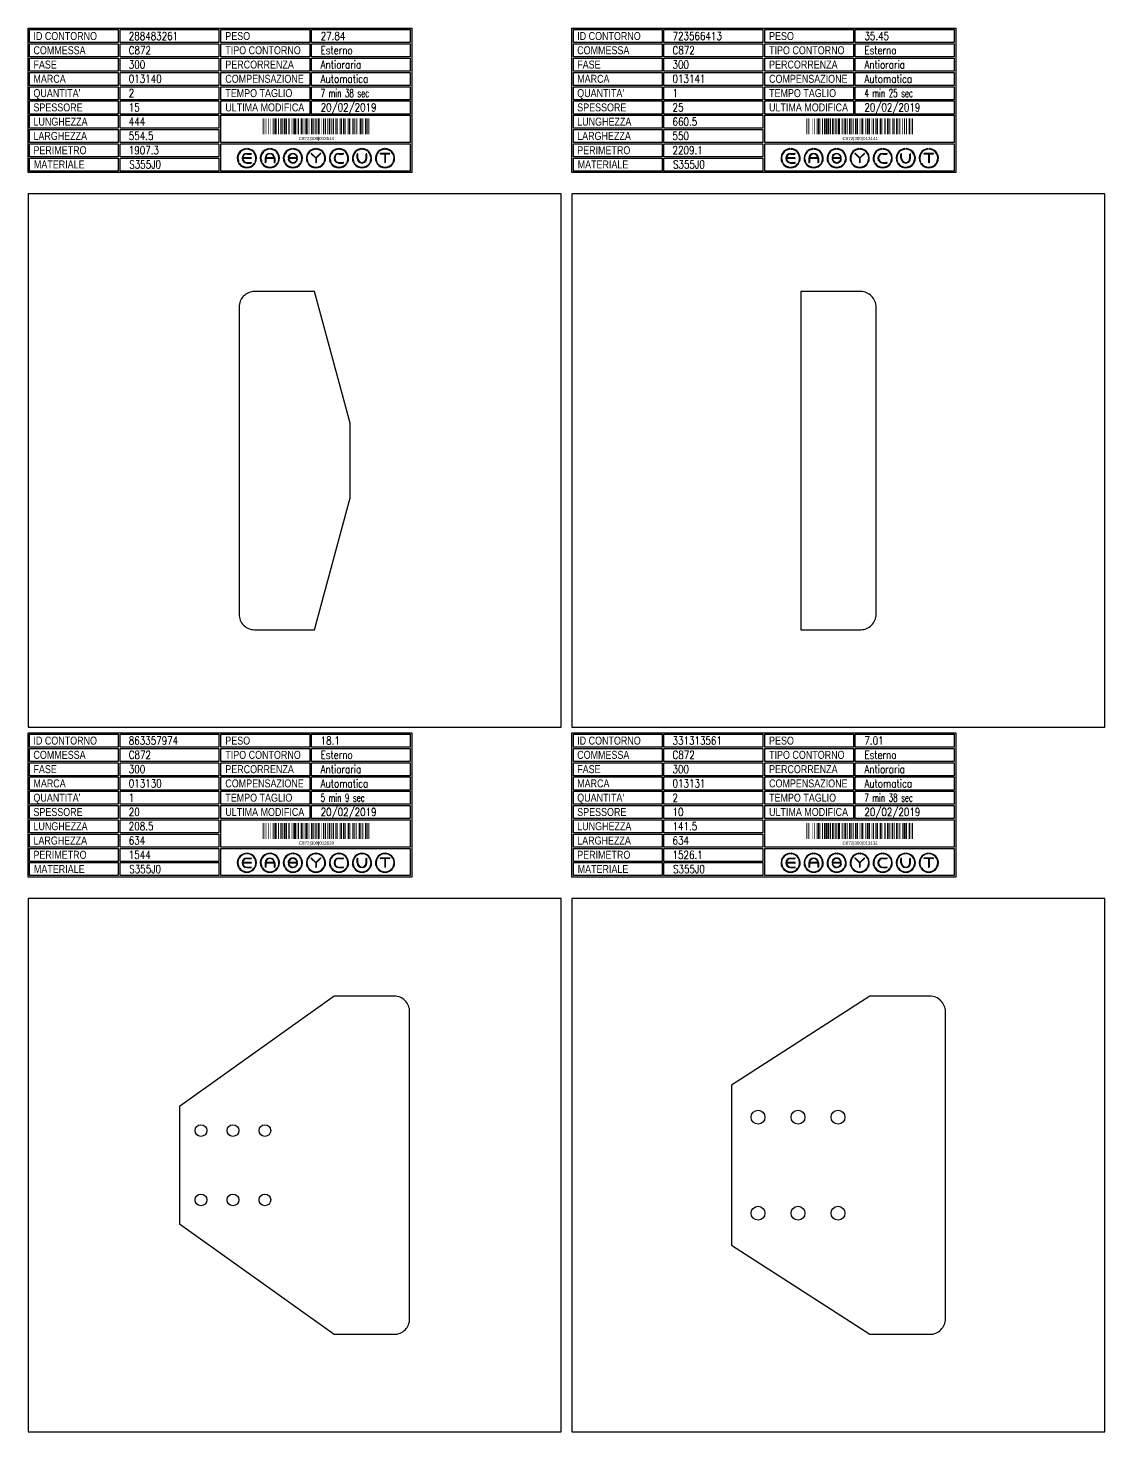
# Model space of a CAD drawing. Header units: millimetres. Extents: x 10000 to 55964, y 10000 to 31380.
# Drawn here: x 13060 to 15080, y 18007 to 20639 of the extents above; entities that cross this region are included whole.
import ezdxf
from ezdxf.enums import TextEntityAlignment as Align

# ---------------------------------------------------------------- set-up
doc = ezdxf.new("R2010")
doc.units = ezdxf.units.MM
doc.styles.add('EasyCutStyle', font='romans.shx', dxfattribs={"width": 0.8})
doc.styles.add('EasyCutStyle1', font='arial.ttf', dxfattribs={"width": 0.8})
doc.styles.get("Standard").update_dxf_attribs({"font": 'arial.ttf'})

# ---------------------------------------------------------------- blocks, each defined once
blk = doc.blocks.new('BlockShape01')
at = {"color": 253}
blk.add_lwpolyline([(0, 0), (720, 0), (720, -271), (0, -271)], close=True, dxfattribs=at)
at = {"color": 2}
for points in [[(3, -2.9), (169.3, -2.9), (169.3, -27.3), (3, -27.3)], [(3, -2.9), (169.3, -2.9), (169.3, -27.3), (3, -27.3)], [(361.9, -2.9), (528.3, -2.9), (528.3, -27.3), (361.9, -27.3)], [(3, -29.6), (169.3, -29.6), (169.3, -54), (3, -54)], [(361.9, -29.6), (528.3, -29.6), (528.3, -54), (361.9, -54)], [(3, -56.4), (169.3, -56.4), (169.3, -80.8), (3, -80.8)], [(361.9, -56.4), (528.3, -56.4), (528.3, -80.8), (361.9, -80.8)], [(3, -83.1), (169.3, -83.1), (169.3, -107.6), (3, -107.6)], [(361.9, -83.1), (528.3, -83.1), (528.3, -107.6), (361.9, -107.6)], [(3, -109.9), (169.3, -109.9), (169.3, -134.3), (3, -134.3)], [(361.9, -109.9), (528.3, -109.9), (528.3, -134.3), (361.9, -134.3)], [(3, -136.7), (169.3, -136.7), (169.3, -161.1), (3, -161.1)], [(361.9, -136.7), (528.3, -136.7), (528.3, -161.1), (361.9, -161.1)], [(3, -163.4), (169.3, -163.4), (169.3, -187.9), (3, -187.9)], [(3, -190.2), (169.3, -190.2), (169.3, -214.6), (3, -214.6)], [(3, -217), (169.3, -217), (169.3, -241.4), (3, -241.4)], [(3, -243.7), (169.3, -243.7), (169.3, -268.1), (3, -268.1)]]:
    blk.add_lwpolyline(points, close=True, dxfattribs=at)
at = {"color": 1}
for points in [[(172.7, -2.9), (358.1, -2.9), (358.1, -27.3), (172.7, -27.3)], [(531.6, -2.9), (717, -2.9), (717, -27.3), (531.6, -27.3)], [(172.7, -29.6), (358.1, -29.6), (358.1, -54), (172.7, -54)], [(531.6, -29.6), (717, -29.6), (717, -54), (531.6, -54)], [(172.7, -56.4), (358.1, -56.4), (358.1, -80.8), (172.7, -80.8)], [(531.6, -56.4), (717, -56.4), (717, -80.8), (531.6, -80.8)], [(172.7, -83.1), (358.1, -83.1), (358.1, -107.6), (172.7, -107.6)], [(531.6, -83.1), (717, -83.1), (717, -107.6), (531.6, -107.6)], [(172.7, -109.9), (358.1, -109.9), (358.1, -134.3), (172.7, -134.3)], [(531.6, -109.9), (717, -109.9), (717, -134.3), (531.6, -134.3)], [(172.7, -136.7), (358.1, -136.7), (358.1, -161.1), (172.7, -161.1)], [(531.6, -136.7), (717, -136.7), (717, -161.1), (531.6, -161.1)], [(172.7, -163.4), (358.1, -163.4), (358.1, -187.9), (172.7, -187.9)], [(361.9, -163.4), (717, -163.4), (717, -214.6), (361.9, -214.6)], [(172.7, -190.2), (358.1, -190.2), (358.1, -214.6), (172.7, -214.6)], [(172.7, -217), (358.1, -217), (358.1, -241.4), (172.7, -241.4)], [(361.9, -217), (717, -217), (717, -268.1), (361.9, -268.1)], [(172.7, -243.7), (358.1, -243.7), (358.1, -268.1), (172.7, -268.1)]]:
    blk.add_lwpolyline(points, close=True, dxfattribs=at)
at = {"color": 161, "style": 'EasyCutStyle1', "width": 0.8}
for s, p in [('ID CONTORNO', (10.1, -22.4)), ('PESO', (370, -22.4)), ('COMMESSA', (10.1, -49.1)), ('TIPO CONTORNO', (370, -49.1)), ('FASE', (10.1, -75.9)), ('PERCORRENZA', (370, -75.9)), ('MARCA', (10.1, -102.6)), ('COMPENSAZIONE', (370, -102.6)), ("QUANTITA'", (10.1, -129.4)), ('TEMPO TAGLIO', (370, -129.4)), ('SPESSORE', (10.1, -156.2)), ('ULTIMA MODIFICA', (370, -156.2)), ('LUNGHEZZA', (10.1, -182.9)), ('LARGHEZZA', (10.1, -209.7)), ('PERIMETRO', (10.1, -236.5)), ('MATERIALE', (11, -263.2))]:
    blk.add_text(s, height=15, dxfattribs=at).set_placement(p)
at = {"style": 'EasyCutStyle'}
for tag, p, width in [('IDSHAPE', (188.9, -22.4), 0.8), ('WEIGTHSHAPE', (548.8, -22.4), 0.8), ('ORDERSHAPE', (188.9, -49.1), 0.8), ('TYPESHAPE', (548.8, -49.1), 0.8), ('PHASESHAPE', (188.9, -75.9), 0.8), ('JOUSHAPE', (548.8, -75.9), 0.8), ('MKSHAPE', (188.9, -102.6), 0.8), ('COMPSHAPE', (548.8, -102.6), 0.8), ('QTASHAPE', (188.9, -129.4), 0.8), ('TIMECUTSHAPE', (548.8, -129.4), 0.65), ('TKSHAPE', (188.9, -156.2), 0.8), ('LASTMODIFYSHAPE', (548.8, -156.2), 0.8), ('LENGTHSHAPE', (188.9, -182.9), 0.8), ('HEIGHTSHAPE', (188.9, -209.7), 0.8), ('PERIMETERSHAPE', (188.9, -236.5), 0.8), ('MATSHAPE', (189.8, -263.2), 0.8)]:
    blk.add_attdef(tag, p, '', height=15, dxfattribs=dict(at, width=width))
blk = doc.blocks.new('Logo')
for color, points in [(140, [(-144.9, -7.2, -1), (-145.9, -7.6, -0.520567), (-131.2, 17.9, -1), (-131.1, 16.9, 0.520567)]), (256, [(-121.7, 0.5), (-137.5, 0.5, -0.394366), (-129.6, 7.9), (-121.7, 7.9, 1), (-121.7, 9), (-129.6, 9, 1), (-129.6, -9), (-121.7, -9, 1), (-121.7, -7.9), (-129.6, -7.9, -0.394366), (-137.5, -0.5), (-121.7, -0.5, 1)]), (140, [(-114.3, -7.2, 1), (-113.3, -7.6, 0.520567), (-128, 17.9, 0.916853), (-128.2, 16.9, 0.043377), (-128.1, 16.9, -0.520567)]), (140, [(-101.7, -7.2, -1), (-102.7, -7.6, -0.520567), (-88, 17.9, -1), (-87.9, 16.9, 0.520567)]), (140, [(-71.1, -7.2, 1), (-70.1, -7.6, 0.520567), (-84.8, 17.9, 1), (-84.9, 16.9, -0.520567)]), (140, [(-58.5, -7.2, -1), (-59.5, -7.6, -0.520567), (-44.8, 17.9, -1), (-44.7, 16.9, 0.520567)]), (256, [(-36.6, -0.5, -0.486114), (-35.5, -1.9, -0.776377), (-50.9, -2, 1), (-51.9, -2.3, 0.776377), (-34.5, -2.1, 0.486114), (-36.6, 0.5), (-49.8, 0.5, -0.486114), (-50.9, 1.9, -0.776377), (-35.5, 2, 1), (-34.5, 2.3, 0.776377), (-51.9, 2.1, 0.486114), (-49.8, -0.5)]), (140, [(-27.9, -7.2, 1), (-26.9, -7.6, 0.520567), (-41.6, 17.9, 1), (-41.7, 16.9, -0.520567)]), (140, [(-15.3, -7.2, -1), (-16.3, -7.6, -0.520567), (-1.6, 17.9, -1), (-1.5, 16.9, 0.520567)]), (256, [(0, 0.8), (-8.1, 8.8, 1), (-8.8, 8.1), (-0.5, -0.2), (-0.5, -7.9, 1), (0.5, -7.9), (0.5, -0.2), (8.8, 8.1, 1), (8.1, 8.8)]), (140, [(15.3, -7.2, 1), (16.3, -7.6, 0.520567), (1.6, 17.9, 1), (1.5, 16.9, -0.520567)]), (140, [(27.9, -7.2, -1), (26.9, -7.6, -0.520567), (41.6, 17.9, -1), (41.7, 16.9, 0.520567)]), (256, [(43.2, -9), (51.1, -9, 1), (51.1, -7.9), (43.2, -7.9, -1), (43.2, 7.9), (51.1, 7.9, 1), (51.1, 9), (43.2, 9, 1)]), (140, [(58.5, -7.2, 1), (59.5, -7.6, 0.520567), (44.8, 17.9, 1), (44.7, 16.9, -0.520567)]), (140, [(71.1, -7.2, -1), (70.1, -7.6, -0.520567), (84.8, 17.9, -1), (84.9, 16.9, 0.520567)]), (256, [(78.5, 0), (78.5, 7.9, 1), (77.4, 7.9), (77.4, 0, 1), (95.4, 0), (95.4, 7.9, 1), (94.3, 7.9), (94.3, 0, -1)]), (140, [(101.7, -7.2, 1), (102.7, -7.6, 0.520567), (88, 17.9, 1), (87.9, 16.9, -0.520567)]), (140, [(114.3, -7.2, -1), (113.3, -7.6, -0.520567), (128, 17.9, -1), (128.1, 16.9, 0.520567)]), (256, [(121.1, 9, 1), (121.1, 7.9), (129.1, 7.9), (129.1, -7.9, 1), (130.1, -7.9), (130.1, 7.9), (138.1, 7.9, 1), (138.1, 9)]), (140, [(144.9, -7.2, 1), (145.9, -7.6, 0.520567), (131.2, 17.9, 1), (131.1, 16.9, -0.520567)]), (140, [(-114.9, -10.3, 1), (-115.7, -9.7, -0.520567), (-143.5, -9.7, 1), (-144.3, -10.3, 0.520567)]), (140, [(-71.7, -10.3, 1), (-72.5, -9.7, -0.520567), (-100.3, -9.7, 1), (-101.1, -10.3, 0.520567)]), (140, [(-28.5, -10.3, 1), (-29.3, -9.7, -0.520567), (-57.1, -9.7, 1), (-57.9, -10.3, 0.520567)]), (140, [(14.7, -10.3, 1), (13.9, -9.7, -0.520567), (-13.9, -9.7, 1), (-14.7, -10.3, 0.520567)]), (140, [(57.9, -10.3, 1), (57.1, -9.7, -0.520567), (29.3, -9.7, 1), (28.5, -10.3, 0.520567)]), (140, [(101.1, -10.3, 1), (100.3, -9.7, -0.520567), (72.5, -9.7, 1), (71.7, -10.3, 0.520567)]), (140, [(144.3, -10.3, 1), (143.5, -9.7, -0.520567), (115.7, -9.7, 1), (114.9, -10.3, 0.520567)])]:
    blk.add_hatch(color=color).paths.add_polyline_path(points)
h = blk.add_hatch(color=256)
h.paths.add_polyline_path([(-78.5, -0.5), (-78.5, -7.9, 1), (-77.4, -7.9), (-77.4, 0, 1), (-95.4, 0), (-95.4, -7.9, 1), (-94.3, -7.9), (-94.3, -0.5)])
h.paths.add_polyline_path([(-94.3, 0.5, -0.933992), (-78.5, 0.5)], flags=16)
for p, q in [((-121.7, 0.5), (-137.5, 0.5)), ((-129.6, 9), (-121.7, 9)), ((-129.6, 7.9), (-121.7, 7.9)), ((-95.4, 0), (-95.4, -7.9)), ((-78.5, 0.5), (-94.3, 0.5)), ((-77.4, 0), (-77.4, -7.9)), ((-36.6, 0.5), (-49.8, 0.5)), ((-0.5, -0.2), (-8.8, 8.1)), ((0, 0.8), (-8.1, 8.8)), ((0, 0.8), (8.1, 8.8)), ((0.5, -0.2), (8.8, 8.1)), ((43.2, 9), (51.1, 9)), ((43.2, 7.9), (51.1, 7.9)), ((77.4, 0), (77.4, 7.9)), ((78.5, 0), (78.5, 7.9)), ((94.3, 0), (94.3, 7.9)), ((95.4, 0), (95.4, 7.9)), ((138.1, 9), (121.1, 9)), ((129.1, 7.9), (121.1, 7.9)), ((129.1, 7.9), (129.1, -7.9)), ((130.1, 7.9), (130.1, -7.9)), ((138.1, 7.9), (130.1, 7.9)), ((-121.7, -0.5), (-137.5, -0.5)), ((-129.6, -7.9), (-121.7, -7.9)), ((-129.6, -9), (-121.7, -9)), ((-94.3, -0.5), (-94.3, -7.9)), ((-78.5, -0.5), (-94.3, -0.5)), ((-78.5, -0.5), (-78.5, -7.9)), ((-36.6, -0.5), (-49.8, -0.5)), ((-0.5, -0.2), (-0.5, -7.9)), ((0.5, -0.2), (0.5, -7.9)), ((43.2, -7.9), (51.1, -7.9)), ((43.2, -9), (51.1, -9))]:
    blk.add_line(p, q)
at = {"color": 140}
for centre, radius, start, end in [((-129.6, 0), 18, 95, 205), ((-129.6, 0), 16.9, 95, 205), ((-131.1, 17.4), 0.54, 275, 95), ((-128.1, 17.4), 0.54, 85, 265), ((-129.6, 0), 16.9, 335, 85), ((-129.6, 0), 18, 335, 85), ((-86.4, 0), 18, 95, 205), ((-86.4, 0), 16.9, 95, 205), ((-87.9, 17.4), 0.54, 275, 95), ((-84.9, 17.4), 0.54, 85, 265), ((-86.4, 0), 16.9, 335, 85), ((-86.4, 0), 18, 335, 85), ((-43.2, 0), 18, 95, 205), ((-43.2, 0), 16.9, 95, 205), ((-44.7, 17.4), 0.54, 275, 95), ((-41.7, 17.4), 0.54, 85, 265), ((-43.2, 0), 16.9, 335, 85), ((-43.2, 0), 18, 335, 85), ((0, 0), 18, 95, 205), ((0, 0), 16.9, 95, 205), ((-1.5, 17.4), 0.54, 275, 95), ((1.5, 17.4), 0.54, 85, 265), ((0, 0), 16.9, 335, 85), ((0, 0), 18, 335, 85), ((43.2, 0), 18, 95, 205), ((43.2, 0), 16.9, 95, 205), ((41.7, 17.4), 0.54, 275, 95), ((44.7, 17.4), 0.54, 85, 265), ((43.2, 0), 16.9, 335, 85), ((43.2, 0), 18, 335, 85), ((86.4, 0), 18, 95, 205), ((86.4, 0), 16.9, 95, 205), ((84.9, 17.4), 0.54, 275, 95), ((87.9, 17.4), 0.54, 85, 265), ((86.4, 0), 16.9, 335, 85), ((86.4, 0), 18, 335, 85), ((129.6, 0), 18, 95, 205), ((129.6, 0), 16.9, 95, 205), ((128.1, 17.4), 0.54, 275, 95), ((131.1, 17.4), 0.54, 85, 265), ((129.6, 0), 16.9, 335, 85), ((129.6, 0), 18, 335, 85), ((-145.4, -7.4), 0.54, 205, 25), ((-143.9, -10), 0.54, 35, 215), ((-129.6, 0), 18, 215, 325), ((-129.6, 0), 16.9, 215, 325), ((-115.3, -10), 0.54, 325, 145), ((-113.8, -7.4), 0.54, 155, 335), ((-102.2, -7.4), 0.54, 205, 25), ((-100.7, -10), 0.54, 35, 215), ((-86.4, 0), 18, 215, 325), ((-86.4, 0), 16.9, 215, 325), ((-72.1, -10), 0.54, 325, 145), ((-70.6, -7.4), 0.54, 155, 335), ((-59, -7.4), 0.54, 205, 25), ((-57.5, -10), 0.54, 35, 215), ((-43.2, 0), 18, 215, 325), ((-43.2, 0), 16.9, 215, 325), ((-28.9, -10), 0.54, 325, 145), ((-27.4, -7.4), 0.54, 155, 335), ((-15.8, -7.4), 0.54, 205, 25), ((-14.3, -10), 0.54, 35, 215), ((0, 0), 18, 215, 325), ((0, 0), 16.9, 215, 325), ((14.3, -10), 0.54, 325, 145), ((15.8, -7.4), 0.54, 155, 335), ((27.4, -7.4), 0.54, 205, 25), ((28.9, -10), 0.54, 35, 215), ((43.2, 0), 18, 215, 325), ((43.2, 0), 16.9, 215, 325), ((57.5, -10), 0.54, 325, 145), ((59, -7.4), 0.54, 155, 335), ((70.6, -7.4), 0.54, 205, 25), ((72.1, -10), 0.54, 35, 215), ((86.4, 0), 18, 215, 325), ((86.4, 0), 16.9, 215, 325), ((100.7, -10), 0.54, 325, 145), ((102.2, -7.4), 0.54, 155, 335), ((113.8, -7.4), 0.54, 205, 25), ((115.3, -10), 0.54, 35, 215), ((129.6, 0), 18, 215, 325), ((129.6, 0), 16.9, 215, 325), ((143.9, -10), 0.54, 325, 145), ((145.4, -7.4), 0.54, 155, 335)]:
    blk.add_arc(centre, radius, start, end, dxfattribs=at)
for centre, radius, start, end in [((-129.6, 0), 9, 90, 270), ((-129.6, 0), 7.92, 90, 176.0904), ((-121.7, 8.5), 0.54, 270, 90), ((-121.7, 0), 0.54, 270, 90), ((-86.4, 0), 9, 0, 180), ((-86.4, 0), 7.92, 3.9096, 176.0904), ((-49.8, 1.6), 2.16, 166.2998, 270), ((-43.2, 0), 9, 15, 166.2998), ((-43.2, 0), 7.92, 15, 166.2998), ((-49.8, 1.6), 1.08, 166.2998, 270), ((-36.6, -1.6), 2.16, 346.2998, 90), ((-35, 2.2), 0.54, 195, 15), ((-8.5, 8.5), 0.54, 45, 225), ((8.5, 8.5), 0.54, 315, 135), ((43.2, 0), 9, 90, 270), ((43.2, 0), 7.92, 90, 270), ((51.1, 8.5), 0.54, 270, 90), ((77.9, 7.9), 0.54, 0, 180), ((86.4, 0), 9, 180, 0), ((86.4, 0), 7.92, 180, 0), ((94.9, 7.9), 0.54, 0, 180), ((121.1, 8.5), 0.54, 90, 270), ((138.1, 8.5), 0.54, 270, 90), ((-129.6, 0), 7.92, 183.9096, 270), ((-121.7, -8.5), 0.54, 270, 90), ((-94.9, -7.9), 0.54, 180, 0), ((-77.9, -7.9), 0.54, 180, 0), ((-51.4, -2.2), 0.54, 15, 195), ((-43.2, 0), 9, 195, 346.2998), ((-43.2, 0), 7.92, 195, 346.2998), ((-36.6, -1.6), 1.08, 346.2998, 90), ((0, -7.9), 0.54, 180, 0), ((51.1, -8.5), 0.54, 270, 90), ((129.6, -7.9), 0.54, 180, 0)]:
    blk.add_arc(centre, radius, start, end)
blk = doc.blocks.new('863357974_128', base_point=(144.25, -403))
at = {"linetype": 'Continuous'}
for points, const_width in [([(145.25, -403), (145.25, -373)], 2), ([(147.75, -403), (147.75, -373)], 1), ([(150.75, -403), (150.75, -373)], 1), ([(155.75, -403), (155.75, -373)], 1), ([(159.75, -403), (159.75, -373)], 1), ([(164.25, -403), (164.25, -373)], 2), ([(167.75, -403), (167.75, -373)], 3), ([(170.75, -403), (170.75, -373)], 1), ([(174.25, -403), (174.25, -373)], 2), ([(178.75, -403), (178.75, -373)], 3), ([(182.25, -403), (182.25, -373)], 2), ([(185.75, -403), (185.75, -373)], 3), ([(189.25, -403), (189.25, -373)], 2), ([(193.75, -403), (193.75, -373)], 3), ([(197.75, -403), (197.75, -373)], 1), ([(199.75, -403), (199.75, -373)], 1), ([(201.75, -403), (201.75, -373)], 1), ([(205.25, -403), (205.25, -373)], 4), ([(211.25, -403), (211.25, -373)], 2), ([(214.75, -403), (214.75, -373)], 1), ([(217.75, -403), (217.75, -373)], 3), ([(221.75, -403), (221.75, -373)], 1), ([(225.75, -403), (225.75, -373)], 3), ([(229.25, -403), (229.25, -373)], 2), ([(232.75, -403), (232.75, -373)], 1), ([(236.75, -403), (236.75, -373)], 3), ([(240.25, -403), (240.25, -373)], 2), ([(243.75, -403), (243.75, -373)], 1), ([(245.75, -403), (245.75, -373)], 1), ([(249.25, -403), (249.25, -373)], 4), ([(254.75, -403), (254.75, -373)], 1), ([(258.75, -403), (258.75, -373)], 3), ([(262.25, -403), (262.25, -373)], 2), ([(265.75, -403), (265.75, -373)], 1), ([(269.75, -403), (269.75, -373)], 3), ([(274.25, -403), (274.25, -373)], 2), ([(277.25, -403), (277.25, -373)], 2), ([(280.75, -403), (280.75, -373)], 1), ([(283.75, -403), (283.75, -373)], 3), ([(287.75, -403), (287.75, -373)], 1), ([(291.75, -403), (291.75, -373)], 3), ([(296.25, -403), (296.25, -373)], 2), ([(299.25, -403), (299.25, -373)], 2), ([(302.75, -403), (302.75, -373)], 1), ([(305.75, -403), (305.75, -373)], 3), ([(309.75, -403), (309.75, -373)], 1), ([(313.75, -403), (313.75, -373)], 3), ([(317.25, -403), (317.25, -373)], 2), ([(320.75, -403), (320.75, -373)], 1), ([(326.25, -403), (326.25, -373)], 4), ([(329.75, -403), (329.75, -373)], 1), ([(332.25, -403), (332.25, -373)], 2), ([(337.75, -403), (337.75, -373)], 3), ([(340.75, -403), (340.75, -373)], 1), ([(343.25, -403), (343.25, -373)], 2)]:
    blk.add_lwpolyline(points, dxfattribs=dict(at, const_width=const_width))
blk.add_text('C872|300|013130', height=6).set_placement((245.25, -413.5), align=Align.CENTER)
blk = doc.blocks.new('331313561_128', base_point=(110.75, -403))
at = {"linetype": 'Continuous'}
for points, const_width in [([(111.75, -403), (111.75, -373)], 2), ([(114.25, -403), (114.25, -373)], 1), ([(117.25, -403), (117.25, -373)], 1), ([(122.25, -403), (122.25, -373)], 1), ([(126.25, -403), (126.25, -373)], 1), ([(130.75, -403), (130.75, -373)], 2), ([(134.25, -403), (134.25, -373)], 3), ([(137.25, -403), (137.25, -373)], 1), ([(140.75, -403), (140.75, -373)], 2), ([(145.25, -403), (145.25, -373)], 3), ([(148.75, -403), (148.75, -373)], 2), ([(152.25, -403), (152.25, -373)], 3), ([(155.75, -403), (155.75, -373)], 2), ([(160.25, -403), (160.25, -373)], 3), ([(164.25, -403), (164.25, -373)], 1), ([(166.25, -403), (166.25, -373)], 1), ([(168.25, -403), (168.25, -373)], 1), ([(171.75, -403), (171.75, -373)], 4), ([(177.75, -403), (177.75, -373)], 2), ([(181.25, -403), (181.25, -373)], 1), ([(184.25, -403), (184.25, -373)], 3), ([(188.25, -403), (188.25, -373)], 1), ([(192.25, -403), (192.25, -373)], 3), ([(195.75, -403), (195.75, -373)], 2), ([(199.25, -403), (199.25, -373)], 1), ([(203.25, -403), (203.25, -373)], 3), ([(206.75, -403), (206.75, -373)], 2), ([(210.25, -403), (210.25, -373)], 1), ([(212.25, -403), (212.25, -373)], 1), ([(215.75, -403), (215.75, -373)], 4), ([(221.25, -403), (221.25, -373)], 1), ([(225.25, -403), (225.25, -373)], 3), ([(228.75, -403), (228.75, -373)], 2), ([(232.25, -403), (232.25, -373)], 1), ([(236.25, -403), (236.25, -373)], 3), ([(240.75, -403), (240.75, -373)], 2), ([(243.75, -403), (243.75, -373)], 2), ([(247.25, -403), (247.25, -373)], 1), ([(250.25, -403), (250.25, -373)], 3), ([(254.25, -403), (254.25, -373)], 1), ([(258.25, -403), (258.25, -373)], 3), ([(262.75, -403), (262.75, -373)], 2), ([(265.75, -403), (265.75, -373)], 2), ([(269.25, -403), (269.25, -373)], 1), ([(272.25, -403), (272.25, -373)], 3), ([(276.25, -403), (276.25, -373)], 1), ([(280.25, -403), (280.25, -373)], 3), ([(284.75, -403), (284.75, -373)], 2), ([(287.25, -403), (287.25, -373)], 1), ([(291.25, -403), (291.25, -373)], 1), ([(294.75, -403), (294.75, -373)], 4), ([(298.75, -403), (298.75, -373)], 2), ([(304.25, -403), (304.25, -373)], 3), ([(307.25, -403), (307.25, -373)], 1), ([(309.75, -403), (309.75, -373)], 2)]:
    blk.add_lwpolyline(points, dxfattribs=dict(at, const_width=const_width))
blk.add_text('C872|300|013131', height=6).set_placement((211.75, -413.5), align=Align.CENTER)
blk = doc.blocks.new('288483261_128', base_point=(262, -242.75))
at = {"linetype": 'Continuous'}
for points, const_width in [([(263, -242.75), (263, -212.75)], 2), ([(265.5, -242.75), (265.5, -212.75)], 1), ([(268.5, -242.75), (268.5, -212.75)], 1), ([(273.5, -242.75), (273.5, -212.75)], 1), ([(277.5, -242.75), (277.5, -212.75)], 1), ([(282, -242.75), (282, -212.75)], 2), ([(285.5, -242.75), (285.5, -212.75)], 3), ([(288.5, -242.75), (288.5, -212.75)], 1), ([(292, -242.75), (292, -212.75)], 2), ([(296.5, -242.75), (296.5, -212.75)], 3), ([(300, -242.75), (300, -212.75)], 2), ([(303.5, -242.75), (303.5, -212.75)], 3), ([(307, -242.75), (307, -212.75)], 2), ([(311.5, -242.75), (311.5, -212.75)], 3), ([(315.5, -242.75), (315.5, -212.75)], 1), ([(317.5, -242.75), (317.5, -212.75)], 1), ([(319.5, -242.75), (319.5, -212.75)], 1), ([(323, -242.75), (323, -212.75)], 4), ([(329, -242.75), (329, -212.75)], 2), ([(332.5, -242.75), (332.5, -212.75)], 1), ([(335.5, -242.75), (335.5, -212.75)], 3), ([(339.5, -242.75), (339.5, -212.75)], 1), ([(343.5, -242.75), (343.5, -212.75)], 3), ([(347, -242.75), (347, -212.75)], 2), ([(350.5, -242.75), (350.5, -212.75)], 1), ([(354.5, -242.75), (354.5, -212.75)], 3), ([(358, -242.75), (358, -212.75)], 2), ([(361.5, -242.75), (361.5, -212.75)], 1), ([(363.5, -242.75), (363.5, -212.75)], 1), ([(367, -242.75), (367, -212.75)], 4), ([(372.5, -242.75), (372.5, -212.75)], 1), ([(376.5, -242.75), (376.5, -212.75)], 3), ([(380, -242.75), (380, -212.75)], 2), ([(383.5, -242.75), (383.5, -212.75)], 1), ([(387.5, -242.75), (387.5, -212.75)], 3), ([(392, -242.75), (392, -212.75)], 2), ([(395, -242.75), (395, -212.75)], 2), ([(398.5, -242.75), (398.5, -212.75)], 1), ([(401.5, -242.75), (401.5, -212.75)], 3), ([(405.5, -242.75), (405.5, -212.75)], 1), ([(409.5, -242.75), (409.5, -212.75)], 3), ([(414, -242.75), (414, -212.75)], 2), ([(417, -242.75), (417, -212.75)], 2), ([(420.5, -242.75), (420.5, -212.75)], 1), ([(424.5, -242.75), (424.5, -212.75)], 3), ([(427.5, -242.75), (427.5, -212.75)], 1), ([(431.5, -242.75), (431.5, -212.75)], 3), ([(435, -242.75), (435, -212.75)], 2), ([(438.5, -242.75), (438.5, -212.75)], 1), ([(440.5, -242.75), (440.5, -212.75)], 1), ([(446, -242.75), (446, -212.75)], 4), ([(450, -242.75), (450, -212.75)], 2), ([(455.5, -242.75), (455.5, -212.75)], 3), ([(458.5, -242.75), (458.5, -212.75)], 1), ([(461, -242.75), (461, -212.75)], 2)]:
    blk.add_lwpolyline(points, dxfattribs=dict(at, const_width=const_width))
blk.add_text('C872|300|013140', height=6).set_placement((363, -253.25), align=Align.CENTER)
blk = doc.blocks.new('723566413_128', base_point=(370.25, -245))
at = {"linetype": 'Continuous'}
for points, const_width in [([(371.25, -245), (371.25, -215)], 2), ([(373.75, -245), (373.75, -215)], 1), ([(376.75, -245), (376.75, -215)], 1), ([(381.75, -245), (381.75, -215)], 1), ([(385.75, -245), (385.75, -215)], 1), ([(390.25, -245), (390.25, -215)], 2), ([(393.75, -245), (393.75, -215)], 3), ([(396.75, -245), (396.75, -215)], 1), ([(400.25, -245), (400.25, -215)], 2), ([(404.75, -245), (404.75, -215)], 3), ([(408.25, -245), (408.25, -215)], 2), ([(411.75, -245), (411.75, -215)], 3), ([(415.25, -245), (415.25, -215)], 2), ([(419.75, -245), (419.75, -215)], 3), ([(423.75, -245), (423.75, -215)], 1), ([(425.75, -245), (425.75, -215)], 1), ([(427.75, -245), (427.75, -215)], 1), ([(431.25, -245), (431.25, -215)], 4), ([(437.25, -245), (437.25, -215)], 2), ([(440.75, -245), (440.75, -215)], 1), ([(443.75, -245), (443.75, -215)], 3), ([(447.75, -245), (447.75, -215)], 1), ([(451.75, -245), (451.75, -215)], 3), ([(455.25, -245), (455.25, -215)], 2), ([(458.75, -245), (458.75, -215)], 1), ([(462.75, -245), (462.75, -215)], 3), ([(466.25, -245), (466.25, -215)], 2), ([(469.75, -245), (469.75, -215)], 1), ([(471.75, -245), (471.75, -215)], 1), ([(475.25, -245), (475.25, -215)], 4), ([(480.75, -245), (480.75, -215)], 1), ([(484.75, -245), (484.75, -215)], 3), ([(488.25, -245), (488.25, -215)], 2), ([(491.75, -245), (491.75, -215)], 1), ([(495.75, -245), (495.75, -215)], 3), ([(500.25, -245), (500.25, -215)], 2), ([(503.25, -245), (503.25, -215)], 2), ([(506.75, -245), (506.75, -215)], 1), ([(509.75, -245), (509.75, -215)], 3), ([(513.75, -245), (513.75, -215)], 1), ([(517.75, -245), (517.75, -215)], 3), ([(522.25, -245), (522.25, -215)], 2), ([(525.25, -245), (525.25, -215)], 2), ([(528.75, -245), (528.75, -215)], 1), ([(532.75, -245), (532.75, -215)], 3), ([(535.75, -245), (535.75, -215)], 1), ([(539.75, -245), (539.75, -215)], 3), ([(544.25, -245), (544.25, -215)], 2), ([(546.75, -245), (546.75, -215)], 1), ([(550.75, -245), (550.75, -215)], 1), ([(554.25, -245), (554.25, -215)], 2), ([(558.25, -245), (558.25, -215)], 2), ([(563.75, -245), (563.75, -215)], 3), ([(566.75, -245), (566.75, -215)], 1), ([(569.25, -245), (569.25, -215)], 2)]:
    blk.add_lwpolyline(points, dxfattribs=dict(at, const_width=const_width))
blk.add_text('C872|300|013141', height=6).set_placement((471.25, -255.5), align=Align.CENTER)

msp = doc.modelspace()

# ---------------------------------------------------------------- linework, layer by layer
for p, q in [((14060, 20328), (13060, 20328)), ((13060, 20328), (13060, 19328)), ((14060, 19328), (14060, 20328)), ((15080, 20328), (14080, 20328)), ((14080, 20328), (14080, 19328)), ((15080, 19328), (15080, 20328)), ((13060, 19328), (14060, 19328)), ((14080, 19328), (15080, 19328)), ((14060, 19007), (13060, 19007)), ((13060, 19007), (13060, 18007)), ((14060, 18007), (14060, 19007)), ((15080, 19007), (14080, 19007)), ((14080, 19007), (14080, 18007)), ((15080, 18007), (15080, 19007)), ((13060, 18007), (14060, 18007)), ((14080, 18007), (15080, 18007))]:
    msp.add_line(p, q)
at = {"color": 2}
for points in [[(13597.3, 19511), (13664.3, 19758), (13664.3, 19898), (13597.3, 20145), (13484.8, 20145, 0.414214), (13455.8, 20116), (13455.8, 19540, 0.414214), (13484.8, 19511)], [(14509.3, 19511), (14621.8, 19511, 0.414214), (14650.8, 19540), (14650.8, 20116, 0.414214), (14621.8, 20145), (14509.3, 20145)], [(13634.3, 18190), (13746.8, 18190, 0.414214), (13775.8, 18219), (13775.8, 18795, 0.414214), (13746.8, 18824), (13634.3, 18824), (13344.3, 18617), (13344.3, 18397)], [(14639.3, 18190), (14751.8, 18190, 0.414214), (14780.8, 18219), (14780.8, 18795, 0.414214), (14751.8, 18824), (14639.3, 18824), (14379.3, 18657), (14379.3, 18357)]]:
    msp.add_lwpolyline(points, format="xyb", close=True, dxfattribs=at)
at = {"color": 4}
for centre, radius in [((14429.3, 18597), 13), ((14504.3, 18597), 13), ((14579.3, 18597), 13), ((13384.3, 18572), 11), ((13444.3, 18572), 11), ((13504.3, 18572), 11), ((13384.3, 18442), 11), ((13444.3, 18442), 11), ((13504.3, 18442), 11), ((14429.3, 18417), 13), ((14504.3, 18417), 13), ((14579.3, 18417), 13)]:
    msp.add_circle(centre, radius, dxfattribs=at)

# ---------------------------------------------------------------- block references
for p, values in [((13060, 20639), {'IDSHAPE': '288483261', 'ORDERSHAPE': 'C872', 'PHASESHAPE': '300', 'MKSHAPE': '013140', 'TKSHAPE': '15', 'LENGTHSHAPE': '444', 'HEIGHTSHAPE': '554.5', 'MATSHAPE': 'S355J0', 'LASTMODIFYSHAPE': '20/02/2019', 'PERIMETERSHAPE': '1907.3', 'WEIGTHSHAPE': '27.84', 'TYPESHAPE': 'Esterno', 'JOUSHAPE': 'Antioraria', 'COMPSHAPE': 'Automatica', 'TIMECUTSHAPE': '7 min 38 sec', 'QTASHAPE': '2'}), ((14080, 20639), {'IDSHAPE': '723566413', 'ORDERSHAPE': 'C872', 'PHASESHAPE': '300', 'MKSHAPE': '013141', 'TKSHAPE': '25', 'LENGTHSHAPE': '660.5', 'HEIGHTSHAPE': '550', 'MATSHAPE': 'S355J0', 'LASTMODIFYSHAPE': '20/02/2019', 'PERIMETERSHAPE': '2209.1', 'WEIGTHSHAPE': '35.45', 'TYPESHAPE': 'Esterno', 'JOUSHAPE': 'Antioraria', 'COMPSHAPE': 'Automatica', 'TIMECUTSHAPE': '4 min 25 sec', 'QTASHAPE': '1'}), ((13060, 19318), {'IDSHAPE': '863357974', 'ORDERSHAPE': 'C872', 'PHASESHAPE': '300', 'MKSHAPE': '013130', 'TKSHAPE': '20', 'LENGTHSHAPE': '208.5', 'HEIGHTSHAPE': '634', 'MATSHAPE': 'S355J0', 'LASTMODIFYSHAPE': '20/02/2019', 'PERIMETERSHAPE': '1544', 'WEIGTHSHAPE': '18.1', 'TYPESHAPE': 'Esterno', 'JOUSHAPE': 'Antioraria', 'COMPSHAPE': 'Automatica', 'TIMECUTSHAPE': '5 min 9 sec', 'QTASHAPE': '1'}), ((14080, 19318), {'IDSHAPE': '331313561', 'ORDERSHAPE': 'C872', 'PHASESHAPE': '300', 'MKSHAPE': '013131', 'TKSHAPE': '10', 'LENGTHSHAPE': '141.5', 'HEIGHTSHAPE': '634', 'MATSHAPE': 'S355J0', 'LASTMODIFYSHAPE': '20/02/2019', 'PERIMETERSHAPE': '1526.1', 'WEIGTHSHAPE': '7.01', 'TYPESHAPE': 'Esterno', 'JOUSHAPE': 'Antioraria', 'COMPSHAPE': 'Automatica', 'TIMECUTSHAPE': '7 min 38 sec', 'QTASHAPE': '2'})]:
    msp.add_blockref('BlockShape01', p).add_auto_attribs(values)
for name, p in [('288483261_128', (13500, 20439.5)), ('723566413_128', (14520, 20439.5)), ('Logo', (13600, 20395)), ('Logo', (14620, 20395)), ('863357974_128', (13500, 19118.5)), ('331313561_128', (14520, 19118.5)), ('Logo', (13600, 19074)), ('Logo', (14620, 19074))]:
    msp.add_blockref(name, p)

doc.saveas('drawing.dxf')
